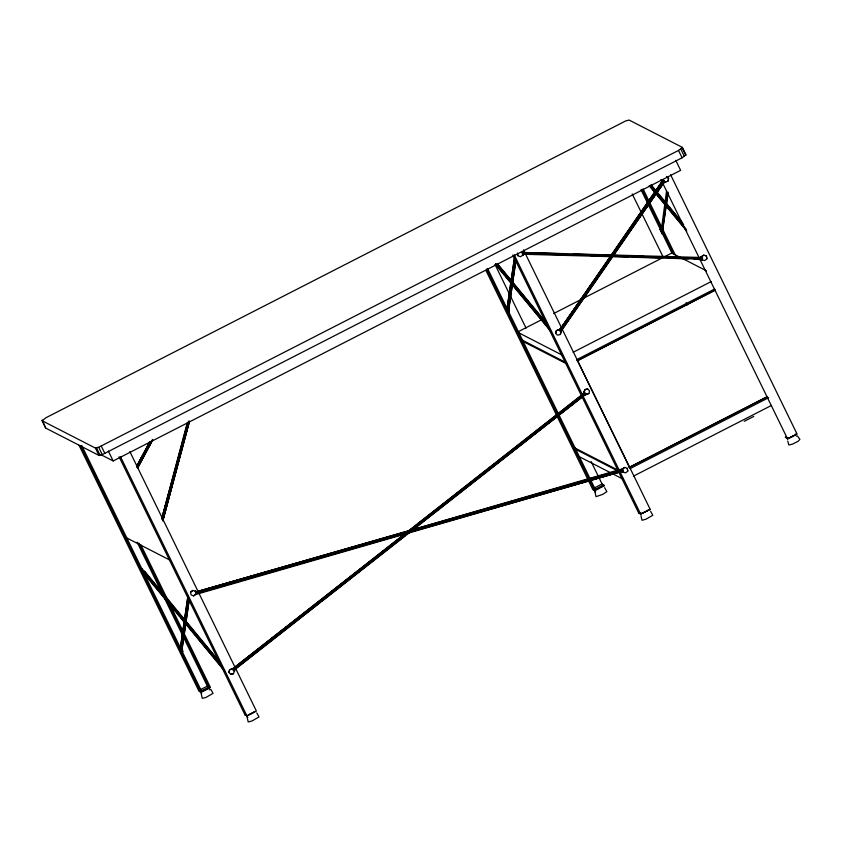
<?xml version="1.0" encoding="UTF-8"?>
<svg xmlns="http://www.w3.org/2000/svg" width="842" height="842" viewBox="0 0 842 842"><rect width="100%" height="100%" fill="white"/><g stroke="black" fill="none" stroke-linecap="round" stroke-linejoin="round"><path stroke-width="1.26" d="M188.724 597.757L181.262 648.94L182.167 651.897L182.777 651.592L182.219 647.498L189.113 600.146M515.346 258.652L507.894 309.845L508.789 312.803L509.399 312.487L508.852 308.393L512.21 285.364M188.029 595.968L180.388 648.435L181.567 650.234L182.219 647.498L181.346 646.993M514.662 256.863L507.01 309.34L508.2 311.14L508.852 308.393L507.968 307.888M667.864 193.797L662.643 229.634L663.191 233.718L662.054 233.708L660.012 229.477L661.759 229.119L660.012 229.477M660.844 229.592L662.58 234.034M662.643 229.634L661.991 232.371L660.381 229.519L660.991 229.213M180.42 647.456L187.882 596.273M189.261 599.841L182.177 648.477L180.388 648.435L180.767 648.814M507.052 308.361L514.515 257.168M512.578 282.807L515.746 261.052M515.893 260.746L508.81 309.372L507.01 309.34M666.58 190.902L661.181 230.95M667.274 192.681L661.991 232.371M668.19 192.218L662.601 230.603L661.686 231.076L660.381 229.519M224.719 671.2L143.698 573.213L143.887 572.307L141.288 568.855L142.351 568.718L144.035 571.95M145.34 573.17L145.529 572.265L143.519 570.666L142.908 570.981L143.698 573.213M319.644 602.819L234.781 669.401L233.539 673.653L230.792 674.358L233.539 673.653M560.288 334.485L557.541 335.19L555.615 333.295L556.299 330.622L560.267 329.001L663.18 179.799L665.601 182.177L663.885 182.725L561.709 330.338L560.288 334.485L561.519 330.243L663.696 182.63L667.98 181.167L668.664 178.493L666.611 176.525M163.011 519.735L174.189 476.74M174.841 474.204L177.473 464.089M178.125 461.563L179.114 457.764M230.918 674.421L228.866 672.453L229.561 669.779L233.529 668.159L322.423 598.683M407.402 531.744L583.348 393.709L584.895 389.614L587.642 388.909L585.022 389.678L583.538 393.803L233.708 668.253L229.677 669.843L228.866 672.453M560.014 330.864L663.349 182.146L663.18 179.799L560.456 329.096L556.425 330.685L555.615 333.295M231.939 668.78L234.476 671.221L234.96 669.495L584.79 395.045L588.884 393.488L589.568 390.814L587.516 388.846M667.253 177.167L668.537 178.43L667.98 181.167M162.853 517.63L163.864 513.831M166.211 504.947L167.221 501.137M169.579 492.254L170.589 488.444M161.78 518.546L187.313 422.621M162.759 521.019L189.355 421.242L162.959 520.093M162.969 520.135L189.439 421.737M161.706 518.84L187.787 422.295M162.264 519.661L188.913 420.937M42.1 420.716L46.005 417.706L625.817 120.869L629.121 120.059L682.42 147.413L686.009 154.781L682.104 157.791L102.292 454.627L98.988 455.438L45.689 428.083L42.1 420.716L95.399 448.07L98.693 447.26L678.515 150.434L682.42 147.413M45.689 428.083L42.258 420.126M162.085 517.683L188.429 422M201.217 693.766L202.238 698.355L205.953 697.439L213.058 693.376L210.837 689.345M247.169 717.363L248.19 721.941L251.905 721.026L259.02 716.963L256.789 712.932M247.758 717.121L247.622 717.637L246.422 715.174M595.01 492.075L596.031 496.664L602.64 494.412L606.85 491.686L604.63 487.655M595.599 491.833L595.452 492.349L594.263 489.897M640.962 515.662L641.983 520.251L645.698 519.335L652.813 515.272L650.582 511.241M137.488 467.994L152.16 440.219M136.551 466.889L150.139 441.482M137.288 467.531L151.413 441.05M137.73 468.026L152.549 440.261M137.099 465.942L150.044 441.797M137.846 467.1L141.561 460.164M142.803 457.859L152.728 439.366M138.141 464.531L141.856 457.638M143.087 455.333L148.655 444.997M137.951 466.994L152.286 440.345M136.709 466.058L149.76 441.882M136.909 465.994L149.434 442.934M701.681 256.389C706.722 253.568 701.081 256.242 700.533 258.399L700.544 259.241L702.228 259.852C703.859 256.368 699.649 255.473 700.533 258.399L702.228 259.852L693.819 258.926M622.585 468.71C627.627 465.889 621.985 468.562 621.438 470.72L621.449 471.562L623.133 472.173L622.712 468.773L412.738 529.576M568.308 318.823L570.539 315.592M575.012 309.119L576.507 306.962M593.652 282.186L595.147 280.028M600.357 272.482L602.598 269.251M607.071 262.788L608.556 260.631M613.776 253.084L616.018 249.853M620.491 243.391L621.975 241.233M639.12 216.447L640.615 214.289M645.835 206.743L648.066 203.511M652.539 197.049L654.034 194.891M659.254 187.345L661.486 184.114L658.476 188.398M560.267 329.001L561.172 329.759L561.225 332.053L558.678 329.611L560.846 329.601L560.267 329.001L609.755 258.168M611.25 256.021L623.248 238.844M624.743 236.697L629.248 230.255M631.489 227.035L634.489 222.741M638.236 217.373L641.983 212.016M644.983 207.721L647.982 203.427M651.729 198.059L655.486 192.692M599.883 273.818L602.893 269.524M607.398 263.083L609.65 259.873M613.397 254.505L617.154 249.137M620.912 243.78L625.417 237.339M626.911 235.192L630.669 229.834M634.415 224.467L663.885 182.725L662.443 181.388M622.712 468.773L621.238 469.783L197.039 591.747L192.839 590.41L190.671 592.105L191.008 594.82L193.628 595.915L197.239 592.673L622.922 470.467M517.525 253.852L517.756 255.663L520.377 256.757L522.587 255.4L523.987 253.516L523.608 252.484L523.661 253.347M182.219 647.498L181.377 648.498L182.177 649.929M508.852 308.393L508.01 309.403L508.81 310.824M664.391 180.988L663.349 182.146L665.601 182.177M585.295 393.298L233.266 670.032M700.365 259.147L523.819 254.263L522.587 255.4L523.987 253.516L522.051 251.937M193.628 595.915L197.07 593.421L404.118 533.891M404.297 534.175L233.529 668.159L234.781 669.401M249.59 656.549L256.831 650.866M277.534 634.636L279.607 633.005M281.67 631.384L285.817 628.143M304.446 613.523L306.52 611.902M308.593 610.271L310.656 608.65M312.729 607.029L314.803 605.409M339.642 585.916L342.747 583.485M363.449 567.245L365.523 565.624M367.586 563.993L372.764 559.941M394.509 542.89L396.571 541.259M398.645 539.638L400.718 538.017M425.557 518.525L430.736 514.473M453.501 496.612L459.721 491.739M480.424 475.498L482.487 473.878M484.56 472.246L486.634 470.625M511.473 451.144L513.546 449.512M515.609 447.891L517.683 446.271M539.427 429.22L541.49 427.589M543.564 425.968L545.637 424.347M566.34 408.107L568.403 406.486M574.612 401.613L577.717 399.182L574.633 401.571M321.718 601.199L405.549 535.428M407.623 533.796L410.728 531.365M412.791 529.744L584.601 394.951L588.884 393.488M706.859 258.852L706.396 256.063L706.859 258.852L704.691 260.546L702.102 259.789M324.486 597.073L373.069 559.099M375.132 557.488L377.205 555.867M379.268 554.257L399.939 538.101M402.013 536.48L404.076 534.87M408.212 531.639L423.715 519.514M429.915 514.673L431.988 513.052M434.051 511.441L449.554 499.327M456.796 493.665L458.858 492.054M460.932 490.433L474.362 479.94M484.697 471.857L486.771 470.236M488.834 468.626L500.211 459.743M511.578 450.849L513.641 449.239M515.714 447.618L517.777 446.007M519.851 444.387L525.019 440.355M543.616 425.81L549.826 420.968M566.361 408.033L568.424 406.423M249.569 656.623L252.674 654.192M273.355 638.047L275.418 636.426M277.492 634.815L280.586 632.395M328.159 595.241L331.264 592.821M356.082 573.434L359.176 571.013M380.889 554.047L386.068 550.015M388.13 548.395L390.204 546.784M406.749 533.86L409.843 531.439M412.948 529.018L417.085 525.787M431.567 514.473L440.871 507.21M442.934 505.589L445.008 503.979M456.375 495.096L471.888 482.982M473.962 481.361L476.025 479.751M482.234 474.899L499.811 461.174M506.01 456.332L526.692 440.177M528.765 438.556L530.828 436.945M532.902 435.325L581.496 397.371M627.764 471.173L627.301 468.384L627.764 471.173L625.595 472.867L621.27 471.467L479.803 511.799M753.758 416.443L744.233 421.326M195.723 594.505L621.449 471.562L407.907 532.807M701.807 256.452L700.333 257.463L523.608 252.484L565.456 253.842M100.345 454.385L113.175 460.963L680.631 170.337L675.779 160.39M660.77 231.424L661.38 231.118M662.054 233.708L663.191 233.718M517.409 332.116L544.311 318.339M553.668 313.54L671.8 253.032L706.564 270.882M141.74 569.024L142.351 568.718M573.097 352.303L711.111 281.617M576.686 359.671L714.711 288.974M577.086 360.744L715.016 290.101M577.328 360.871L715.258 290.227M575.275 448.018L574.202 448.565L618.228 471.162M629.09 467.373L767.02 396.729M629.342 467.499L767.315 396.835M768.609 397.708L630.111 468.636L577.475 360.734M199.701 690.04L207.353 686.125L209.079 687.009L201.427 690.924M593.494 488.349L602.062 483.961L604.24 485.771L594.757 490.623L592.842 489.644L485.887 270.345M595.22 489.234L603.788 484.845M633.479 476.119L771.504 405.423M119.069 456.722L245.011 714.921L245.927 714.458M512.862 255.031L638.804 513.231L639.72 512.767M255.294 711.427L246.916 715.9L245.011 714.921M641.446 513.652L650.192 509.357L640.709 514.209L638.804 513.231M787.438 438.871L795.995 434.493M786.986 437.956L785.26 437.072L787.617 438.966L797.1 434.114L670.59 174.736M410.222 530.302L196.86 591.652L195.302 591.095L197.239 592.673L197.07 593.421M396.372 535.154L400.16 534.06M414.043 530.071L417.832 528.976M431.725 524.987L435.514 523.903M449.396 519.903L453.185 518.819M469.604 514.104L473.383 513.01M487.276 509.021L491.065 507.937M504.958 503.937L508.747 502.853M542.837 493.054L546.616 491.96M560.509 487.971L564.298 486.887M581.969 481.803L578.191 482.887L584.495 481.003M408.991 531.102L196.86 591.652L197.239 592.673L195.628 592.863M412.78 530.018L460.753 516.325M463.279 515.599L478.435 511.283M480.961 510.557L496.106 506.231M498.632 505.516L513.788 501.19M516.314 500.464L522.629 498.664M525.155 497.948L531.47 496.138M536.512 494.696L540.301 493.623M542.827 492.896L549.142 491.096M554.194 489.655L557.983 488.57M560.509 487.855L566.824 486.055M571.876 484.613L575.665 483.529M598.388 477.046L602.177 475.962M285.291 567.276L289.08 566.192M302.973 562.235L306.762 561.151M320.655 557.183L324.444 556.109M338.337 552.142L342.126 551.068M347.178 549.626L350.967 548.542M356.019 547.1L362.334 545.3M364.86 544.585L368.649 543.5M373.701 542.059L380.016 540.259M382.542 539.543L386.331 538.459M391.383 537.017L397.698 535.217M400.224 534.491L404.013 533.418M409.065 531.976L424.221 527.65M426.747 526.934L441.913 522.608M444.439 521.893L459.595 517.567M462.121 516.851L477.277 512.525M702.018 258.157L522.377 253.705M796.343 436.082L797.49 435.998L799.9 439.377L798.111 441.271L792.606 444.092L788.891 445.008L787.712 441.019M209.216 689.735L210.226 689.661M584.085 392.109L586.495 394.488L584.253 394.466C581.833 392.214 585.864 396.266 584.253 394.466L583.959 392.046M573.297 254.095L591.61 254.694M603.377 255.073L611.229 255.326M613.85 255.41L617.765 255.536M633.458 256.052L643.93 256.389M663.538 257.02L670.085 257.231M590.421 255.536L598.273 255.8M616.597 256.4L628.374 256.778M641.457 257.21L658.476 257.768M667.643 258.073L688.577 258.757M558.804 329.675L561.519 330.243M232.055 668.843L234.434 668.927L234.476 671.221M523.787 252.579L522.166 252L522.587 255.4M703.891 255.031L706.522 256.126M624.796 467.352L627.427 468.447M517.756 255.663L517.546 253.01M518.567 332.706L562.582 355.313M522.156 340.073L565.024 362.081M522.756 341.305L566.782 363.902M623.006 472.109L621.049 469.689L621.112 470.552M574.76 447.933L618.786 470.531M578.949 456.522L622.975 479.119M604.24 485.771L602.504 484.887L591.126 461.542M126.416 537.775L169.284 559.783M192.839 590.41L190.671 592.105M508.873 312.161L509.399 312.487M182.24 651.255L182.777 651.592M143.519 570.666L219.983 662.759M651.003 184.703L681.915 222.088M651.119 185.293L683.693 224.688M650.203 185.756L686.114 229.192M649.898 186.071L685.82 229.519M649.171 185.65L686.767 231.108M497.222 263.472L544.837 321.055M497.327 264.051L546.616 323.654M498.696 266.388L501.2 269.419M502.874 271.44L505.379 274.471M507.052 276.492L509.557 279.523M512.062 282.554L513.736 284.575M515.399 286.596L527.934 301.752M495.58 263.514L548.205 327.159M496.106 264.841L504.463 274.945M506.137 276.965L508.642 279.997M510.305 282.017L512.82 285.049M514.483 287.069L550.405 330.506M495.38 264.409L551.352 332.095M218.204 660.16L145.529 572.265L143.887 572.307L221.572 666.254M169.558 602.462L171.231 604.482M173.736 607.514L175.41 609.534M177.915 612.566L179.588 614.586M182.093 617.618L183.756 619.638M185.429 621.659L187.934 624.69M189.608 626.711L192.113 629.742M193.786 631.763L196.291 634.784M197.965 636.805L200.47 639.836M202.143 641.857L208.816 649.94M144.414 573.634L175.325 611.018M176.999 613.039L179.504 616.06M181.177 618.081L187.861 626.164M189.524 628.185L191.197 630.205M193.702 633.237L195.376 635.257M197.881 638.289L223.772 669.601M682.252 148.003L685.851 155.37M680.831 149.108L684.42 156.475M678.515 150.434L682.104 157.791M660.928 179.504L787.617 438.966M643.035 188.871L675.81 256.073M642.141 189.387L661.138 228.329M662.286 230.697L673.8 254.295M640.994 189.682L672.074 253.41M686.188 302.583L687.325 304.93M632.216 193.923L662.938 256.61M523.503 249.895L650.192 509.357M514.199 254.831L640.709 514.209M495.001 264.451L526.082 328.18M522.64 340.105L523.787 342.452M487.592 268.545L595.673 490.149M486.644 268.966L594.757 490.623M129.889 451.67L256.4 711.048L246.916 715.9L120.585 456.869M108.323 451.028L113.175 460.963M101.272 446.071L104.871 453.438M98.693 447.26L102.292 454.627M96.546 447.997L100.135 455.354M95.399 448.07L98.988 455.438M140.856 544.795L167.884 600.209M169.61 603.746L210.437 687.461L200.964 692.313L199.049 691.335L79.032 445.25M138.856 543.027L164.758 596.136M165.906 598.494L209.521 687.925L207.795 687.04L137.13 542.143M81.706 445.45L201.88 691.84M80.779 445.902L201.659 694.04M195.428 591.158L195.839 594.568M648.635 509.62A4.841 0.779 -26 0 1 643.099 512.778A4.841 0.779 -26 0 1 640.362 512.967M794.29 435.346A4.841 0.779 -26 0 1 788.133 438.177M795.679 433.862A4.841 0.779 -26 0 1 795.543 434.377M208.89 687.714A4.841 0.779 -26 0 1 201.47 691.514M253.589 712.279A4.841 0.779 -26 0 1 249.306 714.469M602.819 485.508A4.841 0.779 -26 0 1 601.43 486.992M599.399 488.149A4.841 0.779 -26 0 1 594.399 489.381M572.549 403.234L570.476 404.865L572.56 403.192M619.849 470.92L616.07 472.004L619.849 470.91"/></g></svg>
